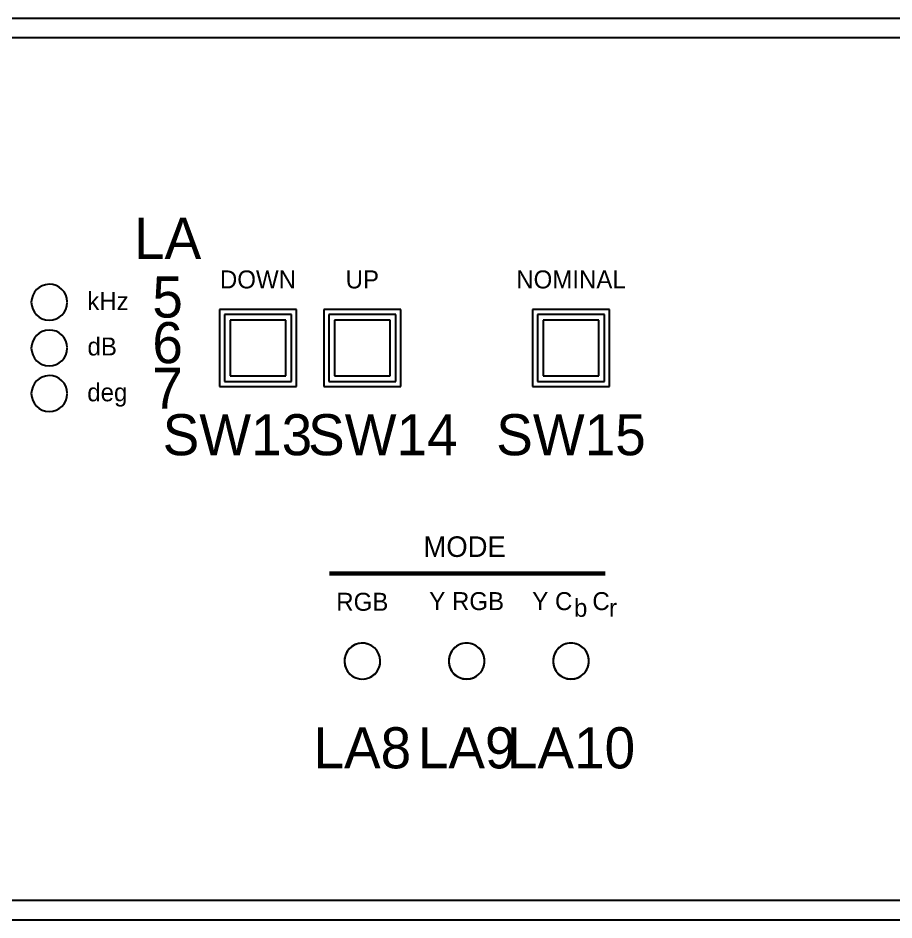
# Model space of a CAD drawing. Extents: x -9 to 472, y 133 to 334.
# Drawn here: x 294.5 to 379.8, y 133.1 to 220.9 of the extents above; entities that cross this region are included whole.
import ezdxf
from ezdxf.enums import TextEntityAlignment as Align

# ---------------------------------------------------------------- set-up
doc = ezdxf.new("R2010")
doc.units = 0
for name, color, linetype in [('110-1M', 10, 'CONTINUOUS'), ('115-1TEKST', 7, 'CONTINUOUS'), ('KOMPONENT', 10, 'CONTINUOUS'), ('SERVICE', 7, 'CONTINUOUS')]:
    doc.layers.add(name, color=color, linetype=linetype)

msp = doc.modelspace()

# ---------------------------------------------------------------- linework, layer by layer
at = {"layer": '110-1M', "color": 0}
for p, q in [((19.99999999999999, 220.9), (443, 220.9)), ((19.99999999999999, 219), (443, 219)), ((314.11, 192.53), (314.11, 185.03)), ((321.61, 192.53), (314.11, 192.53)), ((321.61, 192.53), (314.11, 192.53)), ((314.11, 192.53), (314.11, 185.03)), ((321.61, 185.03), (321.61, 192.53)), ((321.61, 185.03), (321.61, 192.53)), ((324.27, 192.53), (324.27, 185.03)), ((331.77, 192.53), (324.27, 192.53)), ((331.77, 192.53), (324.27, 192.53)), ((324.27, 192.53), (324.27, 185.03)), ((331.77, 185.03), (331.77, 192.53)), ((331.77, 185.03), (331.77, 192.53)), ((344.59, 192.53), (344.59, 185.03)), ((352.09, 192.53), (344.59, 192.53)), ((352.09, 192.53), (344.59, 192.53)), ((344.59, 192.53), (344.59, 185.03)), ((352.09, 185.03), (352.09, 192.53)), ((352.09, 185.03), (352.09, 192.53)), ((314.11, 185.03), (321.61, 185.03)), ((314.11, 185.03), (321.61, 185.03)), ((324.27, 185.03), (331.77, 185.03)), ((324.27, 185.03), (331.77, 185.03)), ((344.59, 185.03), (352.09, 185.03)), ((344.59, 185.03), (352.09, 185.03)), ((443, 135), (19.99999999999999, 135)), ((19.99999999999993, 133.0999999999999), (442.9999999999999, 133.0999999999999))]:
    msp.add_line(p, q, dxfattribs=at)
for centre, start, end in [((297.54, 193.23), 1.157922077581792, 359.108903770595), ((297.54, 193.23), 1.157922077581792, 359.108903770595), ((297.54, 188.78), 1.157922077581792, 359.108903770595), ((297.54, 188.78), 1.157922077581792, 359.108903770595), ((297.54, 184.34), 1.157922077581792, 359.108903770595), ((297.54, 184.34), 1.157922077581792, 359.108903770595), ((328.02, 158.3000000000001), 2.549165204677816, 356.70940021933), ((328.02, 158.3000000000001), 2.549165204677816, 356.70940021933), ((338.18, 158.3), 1.164483574455351, 359.0489093274867), ((338.18, 158.3), 1.164483574455351, 359.0489093274867), ((348.34, 158.3), 1.157922077581792, 359.108903770595), ((348.34, 158.3), 1.157922077581792, 359.108903770595)]:
    msp.add_arc(centre, 1.75, start, end, dxfattribs=at)
at = {"layer": '115-1TEKST', "color": 0, "const_width": 0.4}
msp.add_lwpolyline([(324.8116078176986, 166.8307023307456), (351.6720438399266, 166.8307023307456)], dxfattribs=at)
at = {"layer": 'KOMPONENT', "color": 0}
for p, q in [((321.61, 192.53), (314.11, 192.53)), ((314.11, 192.53), (314.11, 185.03)), ((321.61, 185.03), (321.61, 192.53)), ((331.77, 192.53), (324.27, 192.53)), ((324.27, 192.53), (324.27, 185.03)), ((331.77, 185.03), (331.77, 192.53)), ((352.09, 192.53), (344.59, 192.53)), ((344.59, 192.53), (344.59, 185.03)), ((352.09, 185.03), (352.09, 192.53)), ((321.11, 192.03), (314.61, 192.03)), ((314.61, 192.03), (314.61, 185.53)), ((320.5600000000001, 191.48), (315.1600000000001, 191.48)), ((315.1600000000001, 191.48), (315.1600000000001, 186.08)), ((320.5600000000001, 186.08), (320.5600000000001, 191.48)), ((321.11, 185.53), (321.11, 192.03)), ((331.27, 192.03), (324.77, 192.03)), ((324.77, 192.03), (324.77, 185.53)), ((330.72, 191.48), (325.3200000000001, 191.48)), ((325.3200000000001, 191.48), (325.3200000000001, 186.08)), ((330.72, 186.08), (330.72, 191.48)), ((331.27, 185.53), (331.27, 192.03)), ((351.59, 192.03), (345.09, 192.03)), ((345.09, 192.03), (345.09, 185.53)), ((351.0399999999999, 191.48), (345.6399999999999, 191.48)), ((345.6399999999999, 191.48), (345.6399999999999, 186.08)), ((351.0399999999999, 186.08), (351.0399999999999, 191.48)), ((351.59, 185.53), (351.59, 192.03)), ((314.61, 185.53), (321.11, 185.53)), ((315.1600000000001, 186.08), (320.5600000000001, 186.08)), ((324.77, 185.53), (331.27, 185.53)), ((325.3200000000001, 186.08), (330.72, 186.08)), ((345.09, 185.53), (351.59, 185.53)), ((345.6399999999999, 186.08), (351.0399999999999, 186.08)), ((314.11, 185.03), (321.61, 185.03)), ((324.27, 185.03), (331.77, 185.03)), ((344.59, 185.03), (352.09, 185.03))]:
    msp.add_line(p, q, dxfattribs=at)
for centre, start, end in [((328.02, 158.3), 4.499569540639849, 1.650898363979136), ((338.18, 158.3), 5.923393792064699, 5.68471997110427), ((348.34, 158.3), 5.923393792064699, 5.68471997110427)]:
    msp.add_arc(centre, 1.75, start, end, dxfattribs=at)

# ---------------------------------------------------------------- texts
at = {"layer": '115-1TEKST', "color": 0, "linetype": 'CONTINUOUS'}
for s, p in [('DOWN', (317.86, 194.5799999999999)), ('UP', (328.02, 194.5799999999999)), ('NOMINAL', (348.34, 194.5799999999999)), ('kHz', (303.2533858267718, 192.4799999999998)), ('dB', (302.6923622047244, 188.0499999999999)), ('deg', (303.1884251968505, 183.5899999999998)), ('RGB', (328.02, 163.1999999999999)), ('Y RGB', (338.18, 163.2622020257683)), ('Y C   C', (348.34, 163.2622020257683))]:
    msp.add_text(s, height=1.75, dxfattribs=at).set_placement(p, align=Align.CENTER)
at = {"layer": '115-1TEKST', "color": 0}
msp.add_text('MODE', height=2, dxfattribs=at).set_placement((337.9820981301996, 168.4414757173025), align=Align.CENTER)
for s, p in [('b', (348.6330233204744, 162.6113729127862)), ('r', (352.0391428719661, 162.6113729127862))]:
    msp.add_text(s, height=1.75, dxfattribs=at).set_placement(p)
at = {"layer": 'SERVICE', "color": 0}
for s, p in [('LA', (309.0613393693554, 197.4556072514208)), ('5', (309.0613393693554, 191.74)), ('6', (309.0613393693554, 187.3)), ('7', (309.0613393693554, 182.86)), ('SW13', (315.86, 178.3378066002639)), ('SW14', (330.02, 178.3378066002639)), ('SW15', (348.34, 178.3378066002639)), ('LA8', (328.02, 147.8578066002639)), ('LA9', (338.1799999999999, 147.8578066002639)), ('LA10', (348.34, 147.8578066002639))]:
    msp.add_text(s, height=4, dxfattribs=at).set_placement(p, align=Align.CENTER)

doc.saveas('drawing.dxf')
